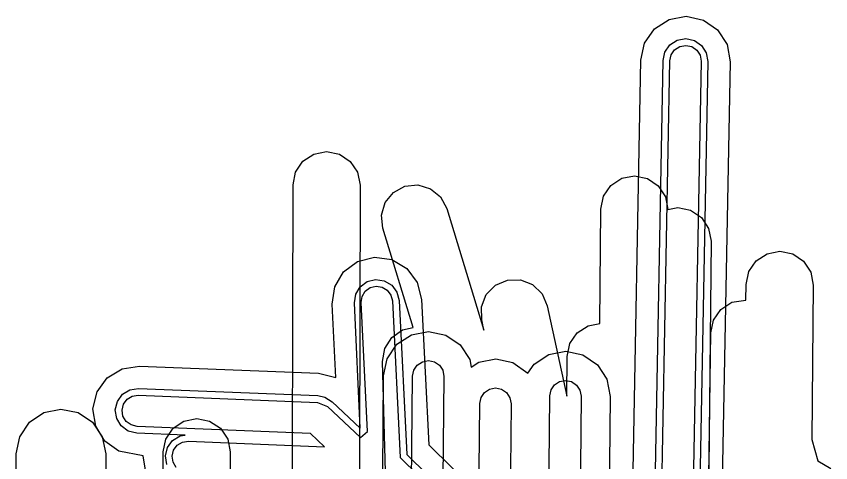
# Model space of a CAD drawing. Header units: metres. Extents: x 17722 to 17999, y 13535 to 15917.
# Drawn here: x 17752.44 to 17788.88, y 15897.45 to 15917.42 of the extents above; entities that cross this region are included whole.
import ezdxf

# ---------------------------------------------------------------- set-up
doc = ezdxf.new("R2010")
doc.units = ezdxf.units.M
doc.layers.add('AI_GREENING_EXCLUSIONS', color=1, linetype='Continuous')

msp = doc.modelspace()

# ---------------------------------------------------------------- linework, layer by layer
at = {"layer": 'AI_GREENING_EXCLUSIONS'}
for points in [[(17780.01, 15895.508), (17780.385, 15915.463), (17780.552, 15916.225), (17780.997, 15916.866), (17781.654, 15917.287), (17782.422, 15917.425), (17783.185, 15917.258), (17783.825, 15916.812), (17784.246, 15916.156), (17784.384, 15915.387), (17784.018, 15895.867)], [(17781.01, 15895.489), (17781.385, 15915.444), (17781.468, 15915.825), (17781.691, 15916.145), (17782.019, 15916.356), (17782.403, 15916.425), (17782.785, 15916.342), (17783.105, 15916.119), (17783.316, 15915.79), (17783.385, 15915.406), (17783.014, 15895.669)], [(17781.31, 15895.458), (17781.685, 15915.438), (17781.743, 15915.705), (17781.899, 15915.929), (17782.129, 15916.077), (17782.398, 15916.125), (17782.665, 15916.067), (17782.889, 15915.911), (17783.036, 15915.681), (17783.085, 15915.412), (17782.713, 15895.609)], [(17764.788, 15891.689), (17764.824, 15909.88), (17764.94, 15910.454), (17765.266, 15910.94), (17765.753, 15911.264), (17766.327, 15911.377), (17766.901, 15911.262), (17767.387, 15910.935), (17767.711, 15910.448), (17767.824, 15909.874), (17767.788, 15891.936)], [(17769.027, 15894.856), (17768.835, 15901.985), (17768.934, 15902.562), (17769.246, 15903.057), (17769.724, 15903.395), (17770.194, 15903.502), (17768.837, 15907.95), (17768.778, 15908.532), (17768.947, 15909.093), (17769.318, 15909.546), (17769.834, 15909.822), (17770.416, 15909.881), (17770.976, 15909.712), (17771.429, 15909.341), (17771.706, 15908.825), (17773.364, 15903.391), (17773.266, 15903.842), (17773.257, 15904.427), (17773.472, 15904.972), (17773.879, 15905.392), (17774.416, 15905.625), (17775.001, 15905.635), (17775.545, 15905.42), (17775.966, 15905.013), (17776.199, 15904.476), (17777.071, 15900.435), (17777.088, 15902.207), (17777.208, 15902.78), (17777.537, 15903.263), (17778.027, 15903.584), (17778.548, 15903.683), (17778.597, 15908.799), (17778.716, 15909.372), (17779.046, 15909.856), (17779.536, 15910.176), (17780.111, 15910.285), (17780.684, 15910.165), (17781.167, 15909.836), (17781.488, 15909.346), (17781.593, 15908.789), (17782.043, 15908.874), (17782.616, 15908.754), (17783.099, 15908.424), (17783.42, 15907.935), (17783.529, 15907.36), (17783.419, 15895.744), (17783.525, 15903.258), (17783.644, 15903.831), (17783.974, 15904.314), (17784.464, 15904.635), (17785.09, 15904.733), (17785.097, 15905.428), (17785.217, 15906.001), (17785.546, 15906.485), (17786.036, 15906.805), (17786.611, 15906.914), (17787.184, 15906.795), (17787.668, 15906.465), (17787.988, 15905.975), (17788.097, 15905.4), (17788.032, 15898.495), (17788.313, 15897.539), (17788.884, 15897.195)], [(17758.235, 15897.029), (17758.119, 15897.768), (17757.032, 15897.965), (17756.401, 15898.424), (17755.994, 15899.09), (17755.873, 15899.861), (17756.056, 15900.62), (17756.515, 15901.25), (17757.181, 15901.657), (17757.952, 15901.778), (17765.971, 15901.453), (17766.741, 15901.262), (17766.575, 15904.554), (17766.689, 15905.326), (17767.089, 15905.996), (17767.715, 15906.462), (17768.472, 15906.652), (17769.244, 15906.539), (17769.914, 15906.139), (17770.38, 15905.512), (17770.57, 15904.756), (17770.898, 15898.255), (17775.055, 15894.172)], [(17759.174, 15897.373), (17759.114, 15897.759), (17759.205, 15898.138), (17759.435, 15898.453), (17759.768, 15898.657), (17759.999, 15898.693), (17757.831, 15898.781), (17757.451, 15898.872), (17757.136, 15899.102), (17756.933, 15899.435), (17756.872, 15899.82), (17756.964, 15900.2), (17757.193, 15900.515), (17757.526, 15900.719), (17757.912, 15900.779), (17765.931, 15900.454), (17766.245, 15900.39), (17766.576, 15900.183), (17767.835, 15898.996), (17767.574, 15904.605), (17767.631, 15904.991), (17767.831, 15905.326), (17768.144, 15905.558), (17768.522, 15905.654), (17768.908, 15905.597), (17769.243, 15905.397), (17769.476, 15905.084), (17769.571, 15904.705), (17769.919, 15897.815), (17775.523, 15892.311)], [(17759.598, 15897.244), (17759.456, 15897.477), (17759.413, 15897.747), (17759.478, 15898.012), (17759.638, 15898.233), (17759.872, 15898.375), (17760.141, 15898.417), (17766.235, 15898.169), (17765.601, 15898.766), (17757.843, 15899.081), (17757.577, 15899.145), (17757.357, 15899.305), (17757.214, 15899.539), (17757.172, 15899.808), (17757.236, 15900.074), (17757.397, 15900.295), (17757.63, 15900.437), (17757.899, 15900.479), (17765.919, 15900.154), (17766.37, 15899.964), (17767.837, 15898.582), (17768.164, 15898.85), (17767.874, 15904.62), (17767.913, 15904.89), (17768.053, 15905.124), (17768.273, 15905.287), (17768.538, 15905.354), (17768.808, 15905.314), (17769.042, 15905.174), (17769.205, 15904.955), (17769.272, 15904.69), (17769.625, 15897.683), (17775.457, 15891.956)], [(17768.821, 15894.859), (17768.874, 15901.344), (17769.033, 15902.108), (17769.473, 15902.753), (17770.126, 15903.18), (17770.893, 15903.325), (17771.657, 15903.165), (17772.301, 15902.726), (17772.729, 15902.073), (17772.794, 15901.73), (17773.134, 15901.952), (17773.9, 15902.097), (17774.664, 15901.938), (17775.336, 15901.458), (17775.614, 15901.866), (17776.267, 15902.294), (17777.034, 15902.439), (17777.798, 15902.279), (17778.442, 15901.84), (17778.87, 15901.187), (17779.015, 15900.42), (17778.958, 15894.374)], [(17770.117, 15894.964), (17770.174, 15901.332), (17770.23, 15901.599), (17770.384, 15901.825), (17770.612, 15901.974), (17770.88, 15902.025), (17771.148, 15901.969), (17771.373, 15901.815), (17771.523, 15901.587), (17771.574, 15901.318), (17771.516, 15895.187)], [(17776.256, 15894.167), (17776.315, 15900.445), (17776.371, 15900.713), (17776.525, 15900.938), (17776.753, 15901.088), (17777.022, 15901.139), (17777.289, 15901.083), (17777.515, 15900.929), (17777.664, 15900.7), (17777.715, 15900.432), (17777.655, 15894.128)], [(17773.126, 15894.2), (17773.182, 15900.104), (17773.237, 15900.371), (17773.391, 15900.597), (17773.62, 15900.746), (17773.888, 15900.797), (17774.156, 15900.741), (17774.381, 15900.588), (17774.531, 15900.359), (17774.582, 15900.091), (17774.526, 15894.242)], [(17752.441, 15890.333), (17752.441, 15897.851), (17752.594, 15898.616), (17753.027, 15899.265), (17753.676, 15899.699), (17754.441, 15899.851), (17755.207, 15899.699), (17755.856, 15899.265), (17756.289, 15898.616), (17756.441, 15897.851), (17756.441, 15891.707)], [(17759.016, 15890.897), (17759.016, 15897.934), (17759.131, 15898.508), (17759.456, 15898.994), (17759.942, 15899.319), (17760.516, 15899.434), (17761.09, 15899.319), (17761.577, 15898.994), (17761.902, 15898.508), (17762.016, 15897.934), (17762.016, 15891.338)]]:
    msp.add_lwpolyline(points, dxfattribs=at)

doc.saveas('drawing.dxf')
